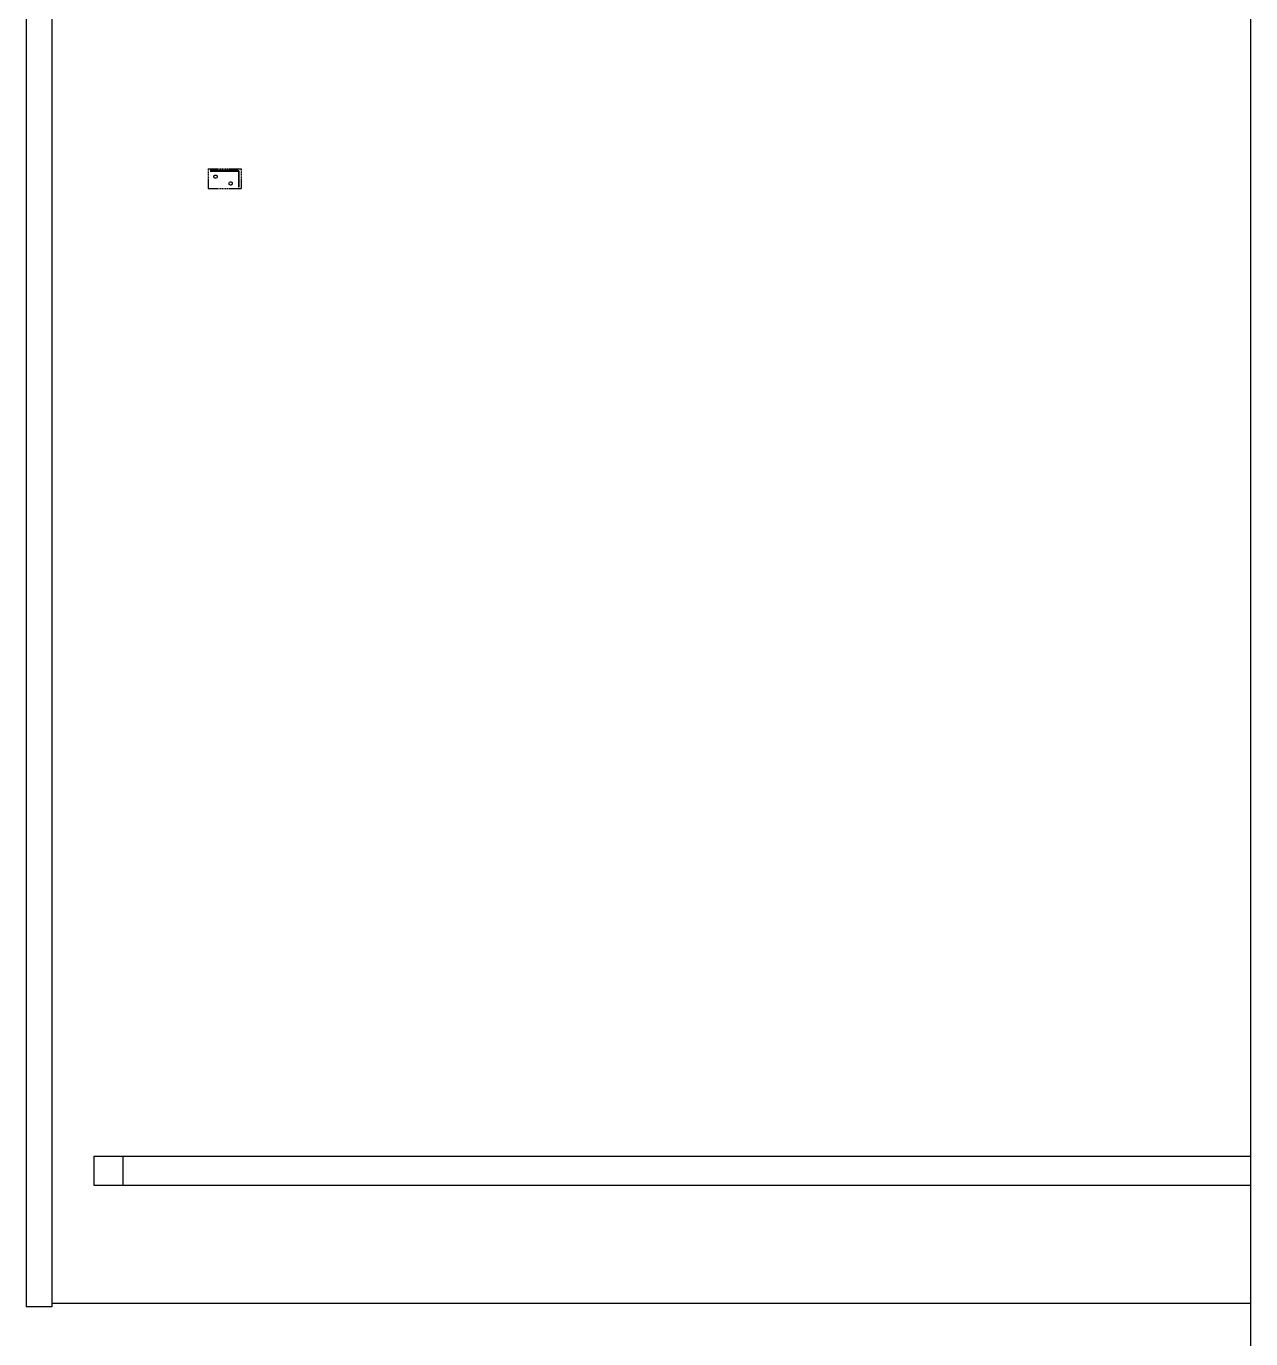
# Model space of a CAD drawing. Header units: millimetres. Extents: x -714 to 1525, y 184 to 1564.
# Drawn here: x 761.2 to 1098.2, y 618.8 to 980.2 of the extents above; entities that cross this region are included whole.
import ezdxf

# ---------------------------------------------------------------- set-up
doc = ezdxf.new("R2010")
doc.units = ezdxf.units.MM
doc.linetypes.add('ACAD_ISO02W100', pattern=[15, 12, -3])
for name, color, linetype in [('Bestaande ruwbouw', 7, 'Continuous'), ('Staal', 20, 'Continuous'), ('Staal - L profielen verticaal', 20, 'Continuous')]:
    doc.layers.add(name, color=color, linetype=linetype)
doc.layers.get('Staal - L profielen verticaal').off()

# ---------------------------------------------------------------- blocks, each defined once
blk = doc.blocks.new('L profiel horizontaal als steker kops zicht')
at = {"color": 1}
blk.add_line((-8.5, -0.5), (-8.5, -0.7), dxfattribs=at)
at = {"layer": 'Staal', "linetype": 'ACAD_ISO02W100', "ltscale": 0.03}
for p, q in [((-9, 0), (-9, -5.5)), ((-9, 0), (0, 0)), ((0, 0), (0, -5.5)), ((-9, -5.5), (0, -5.5))]:
    blk.add_line(p, q, dxfattribs=at)
at = {"layer": 'Staal'}
for p, q in [((-0.9, -0.5), (-8.5, -0.5)), ((-8.5, -0.7), (-0.9, -0.7)), ((-0.7, -0.9), (-0.7, -5)), ((-0.5, -5), (-0.5, -0.9)), ((-0.7, -5), (-0.5, -5))]:
    blk.add_line(p, q, dxfattribs=at)
at = {"layer": 'Staal', "linetype": 'ACAD_ISO02W100', "ltscale": 0.03}
for centre in [(-7, -2.2), (-2.85, -4.08)]:
    blk.add_circle(centre, 0.45, dxfattribs=at)
at = {"layer": 'Staal'}
for radius, start in [(0.4, 0), (0.2, 360)]:
    blk.add_arc((-0.9, -0.9), radius, start, 90, dxfattribs=at)

msp = doc.modelspace()

# ---------------------------------------------------------------- linework, layer by layer
at = {"layer": 'Bestaande ruwbouw'}
for p, q in [((1098.25, 502.58), (1098.25, 1341.59)), ((761.25, 1288.54), (761.25, 627.54)), ((768.25, 1288.54), (768.25, 627.54)), ((779.85, 669.04), (779.85, 661.04)), ((779.85, 669.04), (787.85, 669.04)), ((781.25, 669.04), (1098.25, 669.04)), ((787.85, 669.04), (787.85, 661.04)), ((779.85, 661.04), (1098.25, 661.04)), ((768.25, 627.54), (761.25, 627.54)), ((768.25, 628.54), (1098.25, 628.54))]:
    msp.add_line(p, q, dxfattribs=at)

# ---------------------------------------------------------------- block references
at = {"layer": 'Staal - L profielen verticaal'}
msp.add_blockref('L profiel horizontaal als steker kops zicht', (820.35, 940.96), dxfattribs=at)

doc.saveas('drawing.dxf')
